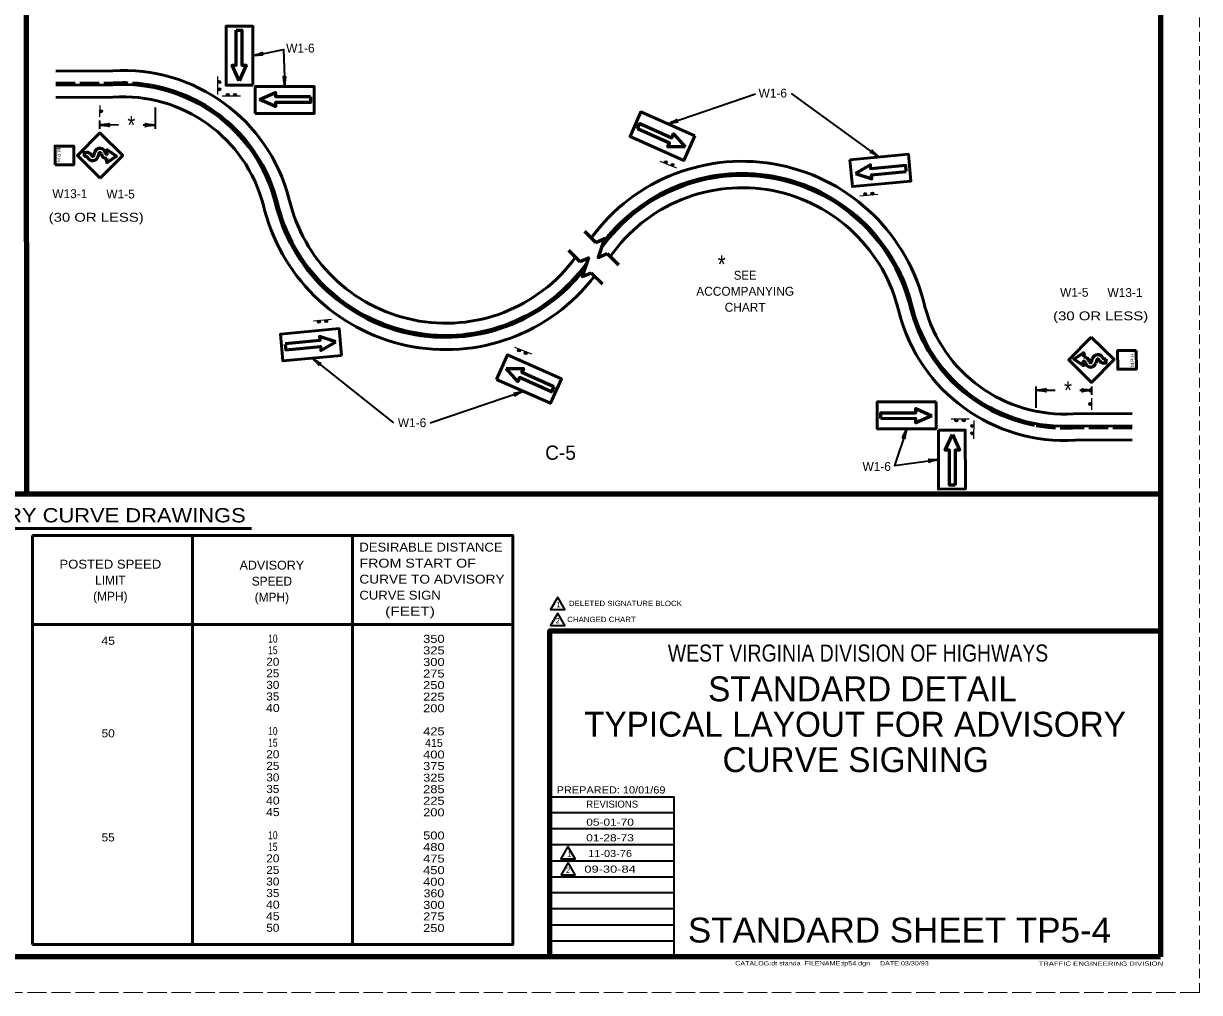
# Model space of a CAD drawing. Extents: x 464 to 1144, y -279 to 161.
# Drawn here: x 813.1 to 1143.6, y -279.3 to -7.1 of the extents above; entities that cross this region are included whole.
import ezdxf
from ezdxf.enums import TextEntityAlignment as Align

# ---------------------------------------------------------------- set-up
doc = ezdxf.new("R2010")
doc.units = 0
doc.header["$LTSCALE"] = 0.9
doc.header["$PDMODE"] = 32
doc.header["$PDSIZE"] = 0.45
doc.linetypes.add('LONG_DASHED', pattern=[7.5, 6, -1.5])
doc.linetypes.add('MEDIUM_DASHED', pattern=[4.5, 3, -1.5])
for name, color, linetype, lineweight in [('1', 7, 'Continuous', 53), ('4', 7, 'Continuous', 25), ('61', 7, 'Continuous', 35)]:
    doc.layers.add(name, color=color, linetype=linetype, lineweight=lineweight)

msp = doc.modelspace()

# ---------------------------------------------------------------- hatches: boundary and pattern name
at = {"layer": '4'}
for points in [[(868.1142, -23.9247, 1), (868.1161, -23.1047, 1)], [(868.1121, -25.9815, 1), (868.114, -25.1615, 1)], [(870.9208, -27.1215, 1), (870.1008, -27.1196, 1)], [(872.9775, -27.1236, 1), (872.1575, -27.1217, 1)], [(834.9162, -32.1549, 1), (834.9228, -31.335, 1)], [(993.9757, -46.191, 1), (993.2163, -45.8817, 1)], [(995.8817, -46.9642, 1), (995.1222, -46.6549, 1)], [(1050.0587, -54.9864, 1), (1049.2411, -55.0495, 1)], [(1052.1091, -54.8253, 1), (1051.2916, -54.8885, 1)], [(895.7467, -90.9047, 1), (896.5643, -90.8416, 1)], [(897.7972, -90.7437, 1), (898.6147, -90.6805, 1)], [(951.9742, -98.7659, 1), (952.7336, -99.0751, 1)], [(953.8801, -99.5391, 1), (954.6396, -99.8483, 1)], [(1112.9396, -113.5751, 1), (1112.933, -114.3951, 1)], [(1074.8783, -118.6065, 1), (1075.6983, -118.6084, 1)], [(1076.9351, -118.6086, 1), (1077.7551, -118.6105, 1)], [(1079.7416, -121.8054, 1), (1079.7397, -122.6254, 1)], [(1079.7438, -119.7486, 1), (1079.7419, -120.5686, 1)]]:
    msp.add_hatch(color=256, dxfattribs=at).paths.add_polyline_path(points)

# ---------------------------------------------------------------- linework, layer by layer
at = {"layer": '1', "linetype": 'MEDIUM_DASHED', "lineweight": 13}
msp.add_line((1143.6214, 160.6914), (1143.6014, -279.3286), dxfattribs=at)
at = {"layer": '1'}
for p, q in [((822.1864, -20.4254), (838.1719, -20.3501)), ((822.2052, -24.4127), (838.1907, -24.3375)), ((822.2214, -27.8502), (838.2069, -27.775)), ((1124.6592, -116.6628), (1108.2504, -116.7403)), ((1124.6755, -120.1003), (1108.4629, -120.1769)), ((1124.6943, -124.0877), (1108.7092, -124.1632)), ((745.7873, -148.9932), (877.2044, -148.9932)), ((815.6023, -150.904), (815.6023, -265.904)), ((860.6023, -150.904), (860.6023, -265.904)), ((905.6023, -150.904), (905.6023, -265.904)), ((815.6023, -175.904), (950.6022, -175.904))]:
    msp.add_line(p, q, dxfattribs=at)
at = {"layer": '1', "lineweight": 25}
for p, q in [((867.6982, -27.0663), (867.7031, -21.9663)), ((874.0622, -27.5375), (868.9624, -27.5326)), ((996.732, -47.7547), (992.0061, -45.8378)), ((1053.2233, -55.152), (1048.1391, -55.5516)), ((894.6326, -90.5781), (899.7167, -90.1785)), ((951.1238, -97.9754), (955.8497, -99.8922)), ((1073.7936, -118.1926), (1078.8934, -118.1975)), ((1080.1577, -118.6638), (1080.1527, -123.7638))]:
    msp.add_line(p, q, dxfattribs=at)
at = {"layer": '1', "linetype": 'LONG_DASHED'}
for p, q in [((822.2026, -23.8627), (838.3838, -23.7862)), ((1124.6781, -120.6502), (1108.4968, -120.7267))]:
    msp.add_line(p, q, dxfattribs=at)
at = {"layer": '1', "lineweight": 35}
for p, q in [((994.2147, -35.284), (1018.8283, -26.8292)), ((1053.5783, -44.6127), (1028.9518, -26.7299)), ((850.0979, -30.69), (850.0979, -36.6307)), ((834.5067, -34.3417), (834.5067, -36.6307)), ((839.8023, -35.5966), (834.5067, -35.579)), ((850.0979, -35.6307), (846.7314, -35.6196)), ((894.2776, -101.1174), (917.0697, -119.2432)), ((953.6413, -110.4462), (927.3585, -119.3413)), ((1097.7579, -115.0401), (1097.7579, -109.0993)), ((1097.7579, -110.0993), (1103.0536, -110.1169)), ((1109.9827, -110.1399), (1113.3492, -110.1511)), ((1113.3492, -111.3884), (1113.3492, -109.0993)), ((996.0014, -228.9086), (961.0214, -228.9086)), ((996.0014, -233.4086), (961.0214, -233.4086)), ((996.0014, -237.9086), (961.0214, -237.9086)), ((996.0014, -242.4286), (961.0214, -242.4286)), ((996.0014, -246.9086), (961.0214, -246.9086)), ((996.0014, -251.3886), (961.0214, -251.3886)), ((996.0014, -255.8886), (961.0214, -255.8886)), ((996.0014, -260.3886), (961.0214, -260.3886)), ((996.0014, -264.9086), (961.0214, -264.9086))]:
    msp.add_line(p, q, dxfattribs=at)
at = {"layer": '1', "lineweight": 60}
for p, q in [((830.8394, -44.4876), (830.265, -44.4876)), ((832.8622, -44.163), (833.1286, -43.2639)), ((834.2856, -43.6052), (834.0275, -44.5126)), ((836.3999, -45.7529), (836.6413, -44.9537)), ((970.7938, -65.4417), (973.978, -68.5854)), ((966.2975, -70.8122), (969.4817, -73.956)), ((977.1777, -71.7442), (980.3622, -74.8878)), ((972.6814, -77.1148), (975.8658, -80.2584)), ((1111.2023, -100.0012), (1110.9608, -100.8003)), ((1113.3166, -102.1488), (1113.5747, -101.2415)), ((1114.74, -101.5911), (1114.4736, -102.4902)), ((1116.7627, -101.2665), (1117.3372, -101.2665))]:
    msp.add_line(p, q, dxfattribs=at)
at = {"layer": '1'}
for points in [[(877.6017, -24.4087), (877.5852, -7.8537), (870.0396, -7.8613), (870.056, -24.4162)], [(878.2558, -32.3507), (894.8108, -32.3343), (894.8033, -24.7886), (878.2483, -24.805)], [(1001.7813, -38.6398), (986.6479, -31.9281), (983.5887, -38.8258), (998.7222, -45.5377)], [(834.6447, -50.5343), (828.2531, -44.1983), (834.5892, -37.8066), (840.9809, -44.1427)], [(821.9961, -46.784), (821.9732, -41.534), (827.2232, -41.5112), (827.2461, -46.7611)], [(1045.3386, -45.4028), (1061.818, -43.8226), (1062.5383, -51.3339), (1046.0587, -52.9142)], [(902.5172, -100.3272), (886.0378, -101.9075), (885.3176, -94.3962), (901.7971, -92.8159)], [(1113.2112, -95.1958), (1119.6028, -101.5318), (1113.2667, -107.9235), (1106.8749, -101.5873)], [(1125.8597, -98.9461), (1125.8827, -104.1961), (1120.6327, -104.2189), (1120.6097, -98.969)], [(946.0745, -107.0902), (961.2079, -113.802), (964.2672, -106.9042), (949.1337, -100.1924)], [(1069.6, -113.3794), (1053.045, -113.3957), (1053.0525, -120.9415), (1069.6075, -120.9251)], [(1070.2542, -121.3213), (1070.2706, -137.8763), (1077.8162, -137.8688), (1077.7998, -121.3138)]]:
    msp.add_lwpolyline(points, close=True, dxfattribs=at)
at = {"layer": '1', "lineweight": 60}
for points in [[(873.6773, -23.1908), (871.7131, -18.7527), (872.8729, -18.7516), (872.863, -8.9116)], [(872.9032, -8.9116), (874.5031, -8.9101), (874.5129, -18.7501), (875.6928, -18.7488), (873.6773, -23.1908)], [(879.4737, -28.4263), (883.9118, -26.462), (883.913, -27.6219), (893.753, -27.6121)], [(893.7529, -27.6521), (893.7545, -29.2521), (883.9144, -29.2619), (883.9158, -30.4418), (879.4737, -28.4263)], [(985.7121, -36.6362), (986.3607, -35.1736), (995.3559, -39.1629), (995.8341, -38.0842), (999.0739, -41.7308)], [(999.0739, -41.7308), (994.2206, -41.7223), (994.6908, -40.662), (985.6957, -36.6728)], [(836.4416, -43.7467), (836.6413, -43.7467), (836.3999, -42.9477)], [(836.7995, -42.648), (839.2635, -44.3544), (836.7995, -46.0609)], [(830.265, -44.4876), (830.265, -43.2807), (830.8407, -43.2807)], [(1061.2165, -48.585), (1061.0638, -46.9923), (1051.2686, -47.9315), (1051.1562, -46.757), (1046.9292, -49.1915)], [(1046.9292, -49.1915), (1051.5361, -50.7186), (1051.4253, -49.564), (1061.2205, -48.6248)], [(973.978, -68.5854), (976.368, -67.531), (974.6335, -72.7968), (977.1777, -71.7442)], [(969.4817, -73.956), (971.8717, -72.9016), (970.1372, -78.1674), (972.6814, -77.1148)], [(900.9266, -96.5386), (896.3197, -95.0115), (896.4305, -96.1661), (886.6353, -97.1052)], [(886.6393, -97.1451), (886.792, -98.7377), (896.5872, -97.7986), (896.6997, -98.9731), (900.9266, -96.5386)], [(1110.8027, -103.1061), (1108.3387, -101.3997), (1110.8027, -99.6932)], [(1111.1606, -102.0073), (1110.9608, -102.0073), (1111.2023, -102.8064)], [(1117.3372, -101.2665), (1117.3372, -102.4734), (1116.7614, -102.4734)], [(948.7819, -103.9993), (953.6352, -104.0078), (953.165, -105.0681), (962.1602, -109.0573)], [(962.1437, -109.0939), (961.4951, -110.5565), (952.4999, -106.5672), (952.0217, -107.6458), (948.7819, -103.9993)], [(1054.1029, -118.078), (1054.1013, -116.478), (1063.9414, -116.4682), (1063.9401, -115.2882), (1068.3821, -117.3037)], [(1068.3821, -117.3037), (1063.944, -119.2681), (1063.9428, -118.1082), (1054.1028, -118.118)], [(1074.9526, -136.8185), (1073.3528, -136.82), (1073.3429, -126.98), (1072.163, -126.9813), (1074.1785, -122.5392)], [(1074.1785, -122.5392), (1076.1427, -126.9773), (1074.9829, -126.9785), (1074.9928, -136.8185)]]:
    msp.add_lwpolyline(points, dxfattribs=at)
at = {"layer": '1', "lineweight": 35}
for points in [[(877.5935, -16.1312), (886.1902, -14.3598), (886.5258, -24.7968)], [(1061.33, -120.9333), (1057.8601, -131.266), (1070.2624, -129.5988)], [(996.0014, -269.3886), (996.0014, -224.4286), (961.0214, -224.4286)]]:
    msp.add_lwpolyline(points, dxfattribs=at)
at = {"layer": '1'}
msp.add_lwpolyline([(815.6023, -150.904), (950.6022, -150.904), (950.6022, -265.904), (815.6023, -265.904)], dxfattribs=at)
at = {"layer": '1', "lineweight": 35}
for points in [[(963.2423, -168.2969), (961.2423, -171.761), (965.2423, -171.761)], [(963.2423, -172.8017), (961.2423, -176.2657), (965.2423, -176.2657)], [(966.1226, -238.341), (964.1226, -241.8051), (968.1226, -241.8051)], [(966.1976, -242.8447), (964.1976, -246.3088), (968.1976, -246.3088)]]:
    msp.add_lwpolyline(points, close=True, dxfattribs=at)
at = {"layer": '1', "lineweight": 158}
msp.add_lwpolyline([(961.0014, -269.3486), (961.0014, -177.7686), (1132.6614, -177.7686)], dxfattribs=at)
at = {"layer": '1'}
for centre, radius, start, end in [((841.1444, -68.3714), 48.1132, 14.56862, 93.54201), ((841.1444, -68.3714), 44.1257, 14.56862, 93.83748), ((841.1444, -68.3714), 44.6757, 14.56862, 79.46575), ((841.1444, -68.3714), 40.6882, 14.56862, 94.13854), ((1015.1153, -98.4405), 52.6447, 13.03125, 143.72905), ((1015.1153, -98.4405), 49.2072, 13.03125, 142.57673), ((1015.1153, -98.4405), 48.6572, 13.03125, 144.53374), ((1015.1153, -98.4405), 45.2197, 13.03125, 145.11432), ((931.7658, -46.0727), 52.6447, 193.03125, 322.63009), ((931.7658, -46.0727), 49.2072, 193.03125, 322.62534), ((931.7658, -46.0727), 48.6572, 193.03125, 324.5883), ((931.7658, -46.0727), 45.2197, 193.03125, 323.83059), ((1105.7368, -76.1419), 48.1132, 194.56862, 273.54201), ((1105.7368, -76.1419), 44.6757, 194.56862, 259.04913), ((1105.7368, -76.1419), 44.1257, 194.56862, 273.54201), ((1105.7368, -76.1419), 40.6882, 194.56862, 273.54201)]:
    msp.add_arc(centre, radius, start, end, dxfattribs=at)
at = {"layer": '1', "linetype": 'LONG_DASHED'}
for centre, start, end in [((841.1439, -68.3709), 79.71209, 93.54201), ((1105.7368, -76.1419), 259.71209, 273.54201)]:
    msp.add_arc(centre, 44.6757, start, end, dxfattribs=at)
at = {"layer": '1', "lineweight": 60}
for centre, radius, start, end in [((834.6012, -43.6907), 1.5376, 8.4015, 163.7693), ((836.6573, -42.872), 0.2666, 58.09657, 196.71414), ((830.8334, -44.8218), 0.3303, 22.25639, 88.72657), ((830.8408, -44.8147), 1.535, 23.49845, 90.00151), ((832.548, -44.0811), 1.5376, 203.60293, 343.79173), ((832.5471, -44.0729), 0.3255, 203.48693, 343.50236), ((834.5998, -43.6987), 0.3276, 8.0932, 163.55726), ((836.4429, -43.4217), 1.5361, 188.64396, 270.21119), ((836.4434, -43.4215), 0.3242, 187.89539, 270.08644), ((836.6573, -45.8316), 0.2666, 163.28586, 301.90343), ((1110.9449, -99.9225), 0.2666, 343.28586, 121.90343), ((1111.1593, -102.3324), 1.5361, 8.64396, 90.21119), ((1111.1588, -102.3325), 0.3242, 7.89539, 90.08644), ((1113.001, -102.0633), 1.5376, 188.4015, 343.7693), ((1113.0023, -102.0554), 0.3276, 188.0932, 343.55726), ((1115.0541, -101.673), 1.5376, 23.60293, 163.79173), ((1115.0551, -101.6812), 0.3255, 23.48693, 163.50236), ((1116.7614, -100.9394), 1.535, 203.49845, 270.00151), ((1116.7688, -100.9323), 0.3303, 202.25639, 268.72657), ((1110.9449, -102.8821), 0.2666, 238.09657, 16.71414)]:
    msp.add_arc(centre, radius, start, end, dxfattribs=at)
at = {"layer": '1', "lineweight": 40}
for centre, major_axis, ratio, start_param, end_param in [((878.6065, -15.6404), (-1.7174, -0.5133), 0.122415, 0.89635335, 3.14159265), ((878.6065, -15.6404), (-1.7174, -0.5133), 0.122415, 0.89635335, 3.14159265), ((878.7336, -16.1124), (-1.7558, -0.1824), 0.07063, 3.14071475, 5.41810995), ((878.7336, -16.1124), (-1.7558, -0.1824), 0.07063, 3.14071475, 5.41810995), ((886.2146, -23.7151), (0.2135, -1.7798), 0.122415, 0.89635335, 3.14159265), ((886.7013, -23.6701), (-0.1191, -1.7612), 0.07063, 3.14071475, 5.41810995), ((835.6265, -35.7943), (-1.7559, 0.1815), 0.07063, 3.14071475, 5.41810995), ((835.6265, -35.7943), (-1.7559, 0.1815), 0.07063, 3.14071475, 5.41810995), ((835.5988, -35.3063), (-1.7862, -0.1502), 0.122415, 0.89635335, 3.14159265), ((835.5988, -35.3063), (-1.7862, -0.1502), 0.122415, 0.89635335, 3.14159265), ((849.0058, -35.9034), (1.7862, 0.1502), 0.122415, 0.89635335, 3.14159265), ((849.0058, -35.9034), (1.7862, 0.1502), 0.122415, 0.89635335, 3.14159265), ((848.9781, -35.4154), (1.7559, -0.1815), 0.07063, 3.14071475, 5.41810995), ((848.9781, -35.4154), (1.7559, -0.1815), 0.07063, 3.14071475, 5.41810995), ((995.1569, -34.6682), (-1.6381, -0.7278), 0.122415, 0.89635335, 3.14159265), ((995.1569, -34.6682), (-1.6381, -0.7278), 0.122415, 0.89635335, 3.14159265), ((995.3431, -35.1201), (-1.7182, -0.4045), 0.07063, 3.14071475, 5.41810995), ((995.3431, -35.1201), (-1.7182, -0.4045), 0.07063, 3.14071475, 5.41810995), ((1052.796, -43.7831), (1.318, -1.1742), 0.07063, 3.14071475, 5.41810995), ((1052.533, -44.1952), (1.5367, -0.9229), 0.122415, 0.89635335, 3.14159265), ((895.0229, -101.9805), (-1.2654, 1.2307), 0.07063, 3.14071475, 5.41810995), ((895.0229, -101.9805), (-1.2654, 1.2307), 0.07063, 3.14071475, 5.41810995), ((895.3036, -101.5804), (-1.4948, 0.9893), 0.122415, 0.89635335, 3.14159265), ((895.3036, -101.5804), (-1.4948, 0.9893), 0.122415, 0.89635335, 3.14159265), ((952.5121, -110.6049), (1.7201, 0.3967), 0.07063, 3.14071475, 5.41810995), ((952.6962, -111.0577), (1.6414, 0.7204), 0.122415, 0.89635335, 3.14159265), ((1098.8777, -110.3147), (-1.7559, 0.1815), 0.07063, 3.14071475, 5.41810995), ((1098.8777, -110.3147), (-1.7559, 0.1815), 0.07063, 3.14071475, 5.41810995), ((1098.85, -109.8267), (-1.7862, -0.1502), 0.122415, 0.89635335, 3.14159265), ((1098.85, -109.8267), (-1.7862, -0.1502), 0.122415, 0.89635335, 3.14159265), ((1112.2571, -110.4238), (1.7862, 0.1502), 0.122415, 0.89635335, 3.14159265), ((1112.2571, -110.4238), (1.7862, 0.1502), 0.122415, 0.89635335, 3.14159265), ((1112.2294, -109.9358), (1.7559, -0.1815), 0.07063, 3.14071475, 5.41810995), ((1112.2294, -109.9358), (1.7559, -0.1815), 0.07063, 3.14071475, 5.41810995), ((1060.7727, -121.9282), (0.7257, 1.6092), 0.07063, 3.14071475, 5.41810995), ((1060.7727, -121.9282), (0.7257, 1.6092), 0.07063, 3.14071475, 5.41810995), ((1061.2445, -122.0557), (0.4204, 1.7425), 0.122415, 0.89635335, 3.14159265), ((1061.2445, -122.0557), (0.4204, 1.7425), 0.122415, 0.89635335, 3.14159265), ((1069.1237, -129.5384), (1.7642, 0.0599), 0.07063, 3.14071475, 5.41810995), ((1069.2178, -130.018), (1.749, 0.3927), 0.122415, 0.89635335, 3.14159265)]:
    msp.add_ellipse(centre, major_axis=major_axis, ratio=ratio, start_param=start_param, end_param=end_param, dxfattribs=at)
at = {"layer": '1'}
msp.add_point((1113.0527, -110.1501), dxfattribs=at)
at = {"layer": '4'}
for p, q in [((834.5324, -30.1418), (834.5067, -33.3417)), ((1113.3234, -115.5883), (1113.3492, -112.3884))]:
    msp.add_line(p, q, dxfattribs=at)
for centre in [(868.1152, -23.5147), (868.113, -25.5715), (870.5108, -27.1205), (872.5675, -27.1226), (834.9195, -31.745), (993.596, -46.0364), (995.5019, -46.8096), (1049.6499, -55.018), (1051.7003, -54.8569), (896.1555, -90.8732), (898.206, -90.7121), (952.3539, -98.9205), (954.2598, -99.6937), (1112.9363, -113.9851), (1075.2883, -118.6074), (1077.3451, -118.6096), (1079.7407, -122.2154), (1079.7428, -120.1586)]:
    msp.add_circle(centre, 0.41, dxfattribs=at)
at = {"layer": '61', "lineweight": 158}
for p, q in [((813.8914, 150.6762), (813.9053, -139.3386)), ((1132.6414, 150.6914), (1132.6614, -269.3486)), ((1132.6654, -139.3486), (493.6054, -139.3286)), ((1132.6614, -269.3486), (493.6014, -269.3286))]:
    msp.add_line(p, q, dxfattribs=at)
at = {"layer": '61', "linetype": 'LONG_DASHED', "lineweight": 13}
msp.add_line((1143.6014, -279.3286), (463.5414, -279.3486), dxfattribs=at)

# ---------------------------------------------------------------- texts
at = {"layer": '1'}
for s, height, p in [('W1-6', 2.5, (890.9207, -15.2347)), ('W1-6', 2.5, (1023.6955, -27.8809)), ('W13-1', 2.5, (826.1274, -56.1519)), ('W1-5', 2.5, (840.3837, -56.2347)), ('ACCOMPANYING', 2.5, (1015.9347, -83.5725)), ('W1-5', 2.5, (1108.4337, -83.8571)), ('W13-1', 2.5, (1122.6899, -83.9398)), ('CHART', 2.5, (1015.9346, -88.0725)), ('W1-6', 2.5, (922.3119, -120.4969)), ('C-5', 4, (964.0399, -129.6715)), ('W1-6', 2.5, (1052.905, -132.7973)), ('LIMIT', 2.5, (837.5107, -164.7522)), ('SPEED', 2.5, (882.9103, -165.0225)), ('(MPH)', 2.5, (837.5107, -169.2522)), ('(MPH)', 2.5, (882.9103, -169.5225)), ('1', 1.5, (963.5077, -171.1296)), ('STANDARD DETAIL', 6.993, (1048.9184, -197.5286)), ('TYPICAL LAYOUT FOR ADVISORY', 6.993, (1046.8143, -207.4758)), ('415', 2.25, (928.443, -210.3565)), ('CURVE SIGNING', 6.993, (1046.9857, -217.4232)), ('1', 1.5, (966.4705, -241.2039))]:
    msp.add_text(s, height=height, dxfattribs=at).set_placement(p, align=Align.CENTER)
at = {"layer": '1', "width": 0.85}
for p in [(842.294, -38.1049), (1105.5452, -112.6252)]:
    msp.add_text('*', height=5, rotation=359.81, dxfattribs=at).set_placement(p)
at = {"layer": '1'}
for rotation, p in [(270.062, (822.5522, -42.0828)), (90.062, (1125.3036, -103.6472))]:
    msp.add_text('M.P.H.', height=1, rotation=rotation, dxfattribs=at).set_placement(p)
for s, height, width, p in [('(30 OR LESS)', 2.5, 1.25, (833.5428, -62.7742)), ('SEE', 2.5, 0.95, (1015.9346, -79.0725)), ('(30 OR LESS)', 2.5, 1.25, (1115.849, -90.4793)), ('CHART FOR ADVISORY CURVE DRAWINGS', 4, 1.15, (811.4763, -147.2535)), ('POSTED SPEED', 2.5, 1.1, (837.5107, -160.2522)), ('ADVISORY', 2.5, 1.05, (882.9102, -160.5225)), ('DELETED SIGNATURE BLOCK', 1.5, 1.1, (982.2763, -170.7692)), ('2', 1.5, 0.9, (963.2423, -175.6343)), ('CHANGED CHART', 1.5, 1.1, (975.5515, -175.2739)), ('45', 2.25, 1.15, (836.9016, -181.653)), ('10', 2.25, 0.8, (883.1805, -181.0404)), ('350', 2.25, 1.2, (928.443, -181.1065)), ('WEST VIRGINIA DIVISION OF HIGHWAYS', 4.795, 0.85, (1047.6498, -186.3686)), ('15', 2.25, 0.8, (883.1805, -184.2904)), ('325', 2.25, 1.2, (928.443, -184.3565)), ('20', 2.25, 1.1, (883.1805, -187.5404)), ('300', 2.25, 1.2, (928.443, -187.6065)), ('25', 2.25, 1.1, (883.1805, -190.7904)), ('275', 2.25, 1.2, (928.443, -190.8565)), ('30', 2.25, 1.1, (883.1805, -194.0404)), ('250', 2.25, 1.2, (928.443, -194.1065)), ('40', 2.25, 1.15, (883.1805, -200.5404)), ('35', 2.25, 1.1, (883.1805, -197.2904)), ('225', 2.25, 1.2, (928.443, -197.3565)), ('200', 2.25, 1.2, (928.443, -200.6065)), ('10', 2.25, 0.8, (883.1805, -207.0404)), ('425', 2.25, 1.2, (928.443, -207.1065)), ('50', 2.25, 1.1, (836.9016, -207.653)), ('15', 2.25, 0.8, (883.1805, -210.2904)), ('20', 2.25, 1.1, (883.1805, -213.5404)), ('400', 2.25, 1.2, (928.443, -213.6065)), ('25', 2.25, 1.1, (883.1805, -216.7904)), ('375', 2.25, 1.2, (928.443, -216.8565)), ('30', 2.25, 1.1, (883.1805, -220.0404)), ('325', 2.25, 1.2, (928.443, -220.1065)), ('35', 2.25, 1.1, (883.1805, -223.2904)), ('285', 2.25, 1.2, (928.443, -223.3565)), ('40', 2.25, 1.15, (883.1805, -226.5404)), ('225', 2.25, 1.2, (928.443, -226.6065)), ('45', 2.25, 1.15, (883.1805, -229.7904)), ('200', 2.25, 1.2, (928.443, -229.8565)), ('05-01-70', 2, 1.25, (977.9707, -232.4886)), ('55', 2.25, 1.1, (836.9016, -236.903)), ('10', 2.25, 0.8, (883.1805, -236.2904)), ('500', 2.25, 1.2, (928.443, -236.3565)), ('15', 2.25, 0.8, (883.1805, -239.5404)), ('480', 2.25, 1.2, (928.443, -239.6065)), ('01-28-73', 2, 1.25, (977.9507, -236.8886)), ('20', 2.25, 1.1, (883.1805, -242.7904)), ('475', 2.25, 1.2, (928.443, -242.8565)), ('11-03-76', 2, 1.15, (977.9707, -241.2886)), ('25', 2.25, 1.1, (883.1805, -246.0404)), ('450', 2.25, 1.2, (928.443, -246.1065)), ('2', 1.5, 0.9, (966.16, -245.7452)), ('09-30-84', 2, 1.35, (977.9707, -245.6886)), ('30', 2.25, 1.1, (883.1805, -249.2904)), ('400', 2.25, 1.2, (928.443, -249.3565)), ('35', 2.25, 1.1, (883.1805, -252.5404)), ('360', 2.25, 1.15, (928.443, -252.6065)), ('40', 2.25, 1.15, (883.1805, -255.7904)), ('300', 2.25, 1.2, (928.443, -255.8565)), ('45', 2.25, 1.15, (883.1805, -259.0404)), ('275', 2.25, 1.2, (928.443, -259.1065)), ('50', 2.25, 1.1, (883.1805, -262.2904)), ('250', 2.25, 1.2, (928.443, -262.3565))]:
    msp.add_text(s, height=height, dxfattribs=dict(at, width=width)).set_placement(p, align=Align.CENTER)
for s, height, width, p in [('*', 5, 0.85, (1008.2329, -77.2114)), ('DESIRABLE DISTANCE', 2.5, 1.1, (907.5017, -155.4596)), ('FROM START OF', 2.5, 1.2, (907.5017, -159.9596)), ('CURVE TO ADVISORY', 2.5, 1.15, (907.5017, -164.4596)), ('CURVE SIGN', 2.5, 1.1, (907.5017, -168.9596)), ('      (FEET)', 2.5, 1.3, (907.5017, -173.4596)), ('PREPARED: 10/01/69', 1.998, 1.15, (962.9614, -223.4286)), ('STANDARD SHEET TP5-4 ', 6.993, 1.05, (999.8414, -265.3086)), ('CATALOG:dt standa  FILENAME:tp54.dgn     DATE:03/30/93', 1.2, 1.25, (1013.1214, -271.7486)), ('TRAFFIC ENGINEERING DIVISION', 1.2, 1.35, (1098.3814, -271.8486))]:
    msp.add_text(s, height=height, dxfattribs=dict(at, width=width)).set_placement(p)
msp.add_text('REVISIONS', height=1.998, dxfattribs=at).set_placement((971.2814, -227.4286))

doc.saveas('drawing.dxf')
